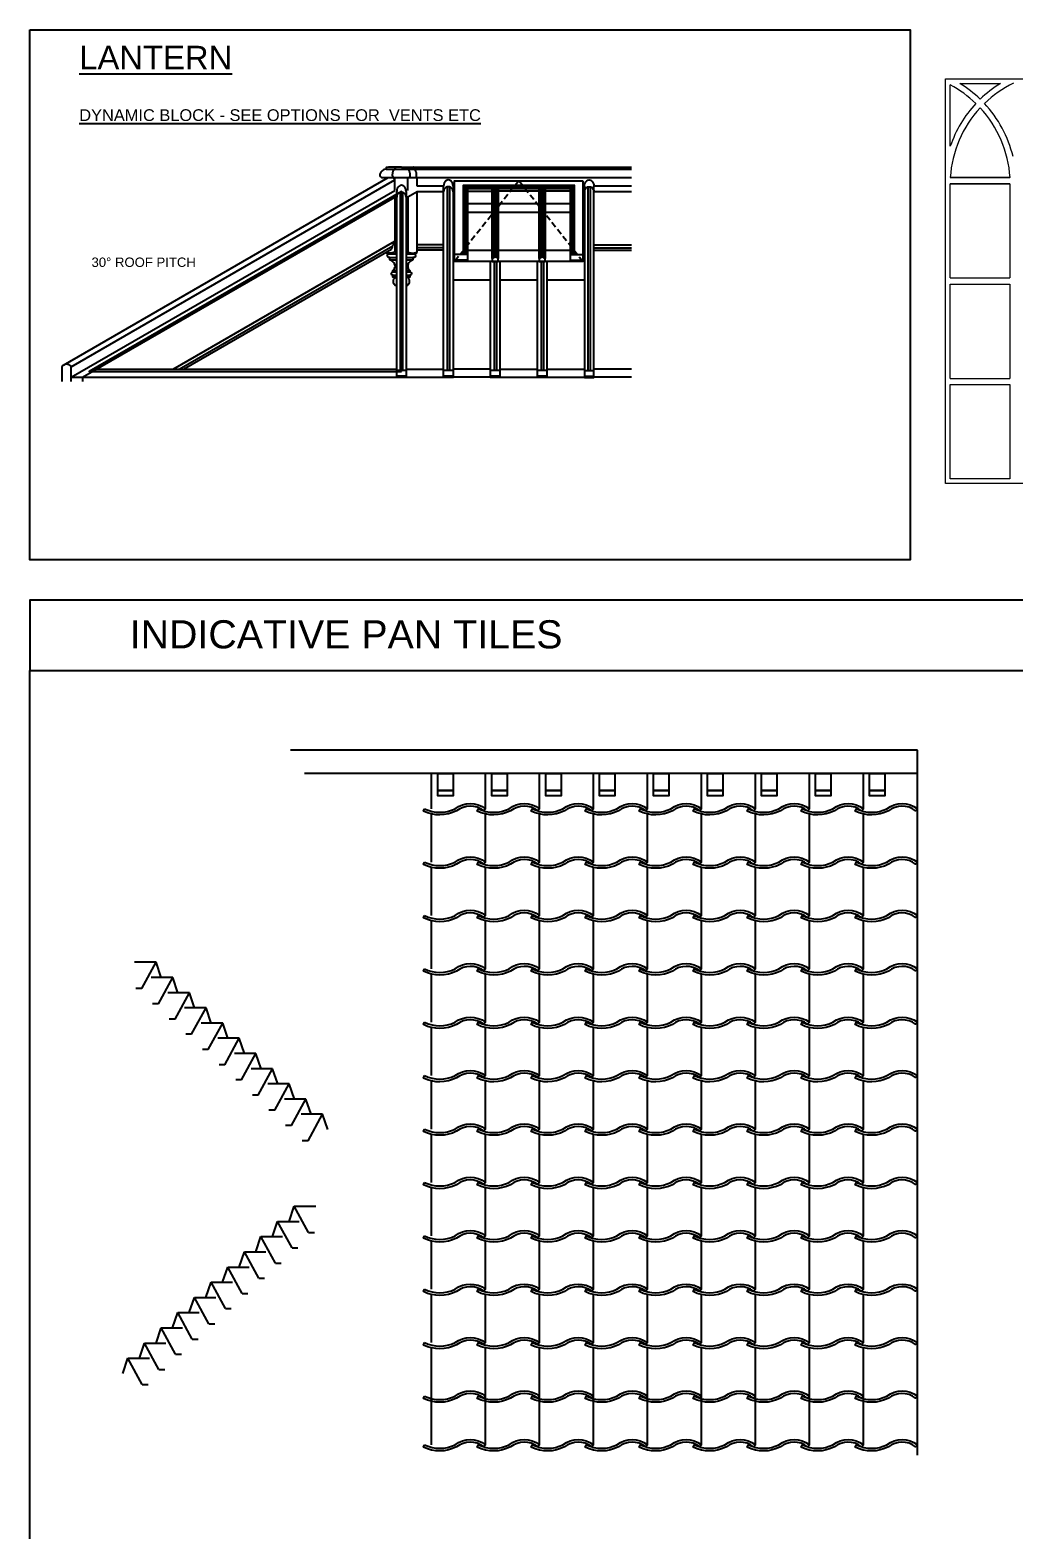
# Model space of a CAD drawing. Header units: millimetres. Extents: x -38686 to 870903, y -23218 to 232707.
# Drawn here: x 16171 to 20359, y 10875 to 17264 of the extents above; entities that cross this region are included whole.
import ezdxf

# ---------------------------------------------------------------- set-up
doc = ezdxf.new("R2010")
doc.units = ezdxf.units.MM
doc.header["$LTSCALE"] = 10
doc.linetypes.add('Inset roof in Elevation$0$HIDDEN', pattern=[0.375, 0.25, -0.125])
for name, color, linetype in [('40 - Detail Outline', 142, 'Continuous'), ('41 - Detail', 7, 'Continuous'), ('44 - Detail Text', 7, 'Continuous'), ('Orangery', 251, 'Continuous')]:
    doc.layers.add(name, color=color, linetype=linetype)
doc.layers.add('MView', color=7, linetype='Continuous', plot=False)
doc.styles.add('1-20', font='romans.shx', dxfattribs={"width": 0.8, "height": 35})
doc.styles.add('Inset roof in Elevation$0$1-20', font='romans.shx', dxfattribs={"width": 0.8, "height": 40})

# ---------------------------------------------------------------- blocks, each defined once
blk = doc.blocks.new('*U51')
at = {"ltscale": 10}
blk.add_lwpolyline([(773.5, 813.4), (773.5, 468.7), (226.5, 468.7), (226.5, 813.4)], close=True, dxfattribs=at)
for points in [[(-1447.1, 21), (-1447.1, -41.6)], [(-1407.5, -41.6), (-1407.5, 21)], [(-1407.5, -24.2), (-1358.7, -24.2), (-1358.7, -41.6)], [(-1358.7, -24.2), (-20, -24.2)], [(20, -24.2), (180, -24.2)], [(380, -24.2), (220, -24.2)], [(420, -24.2), (580, -24.2)], [(620, -24.2), (780, -24.2)], [(980, -24.2), (820, -24.2)]]:
    blk.add_lwpolyline(points, dxfattribs=at)
for centre, radius, start, end in [((-46.4, 808.9), 20.3, 117.70913, 122.29087), ((-1427.3, 7.3), 24.1, 34.62134, 145.37866)]:
    blk.add_arc(centre, radius, start, end, dxfattribs=at)
at = {"layer": '40 - Detail Outline', "color": 251}
for p, q in [((-65.5, 862.9), (0, 862.9)), ((0, 862.9), (980, 862.9))]:
    blk.add_line(p, q, dxfattribs=at)
at = {"layer": '40 - Detail Outline', "color": 7}
for p, q in [((0, 870.9), (980, 870.9)), ((0, 826.9), (980, 826.9))]:
    blk.add_line(p, q, dxfattribs=at)
at = {"layer": '40 - Detail Outline', "color": 252, "ltscale": 10}
for p, q in [((195, 787.1), (195, 4.4)), ((205, 787.1), (205, 4.4)), ((795, 787.1), (795, 4.4)), ((805, 787.1), (805, 4.4)), ((-5, 764.1), (-5, 4.4)), ((5, 764.1), (5, 4.4)), ((395, 468.7), (395, 4.4)), ((405, 468.7), (405, 4.4)), ((595, 468.7), (595, 4.4)), ((605, 468.7), (605, 4.4))]:
    blk.add_line(p, q, dxfattribs=at)
at = {"layer": '40 - Detail Outline', "color": 9, "ltscale": 10}
for p, q in [((281.5, 780.2), (281.5, 468.7)), ((281.5, 780.2), (387, 780.2)), ((413, 780.2), (587, 780.2)), ((613, 780.2), (718.5, 780.2)), ((718.5, 780.2), (718.5, 468.7)), ((281.5, 498.6), (226.5, 498.6)), ((281.5, 475.5), (226.5, 475.5)), ((718.5, 498.6), (773.5, 498.6)), ((718.5, 475.5), (773.5, 475.5)), ((20, 4.4), (-20, 4.4)), ((220, 4.4), (180, 4.4)), ((420, 4.4), (380, 4.4)), ((620, 4.4), (580, 4.4)), ((780, 4.4), (820, 4.4)), ((20, -18.7), (-20, -18.7)), ((220, -18.7), (180, -18.7)), ((420, -18.7), (380, -18.7)), ((620, -18.7), (580, -18.7)), ((780, -18.7), (820, -18.7))]:
    blk.add_line(p, q, dxfattribs=at)
at = {"layer": '40 - Detail Outline', "color": 250, "ltscale": 10}
for p, q in [((-49, 486), (-20, 486)), ((-49, 476), (-20, 476)), ((20, 486), (49, 486)), ((20, 476), (49, 476)), ((-36.2, 431.5), (-20, 431.5)), ((-36.2, 425), (-20, 425)), ((-36.2, 411), (-20, 411)), ((-26.2, 402), (-20, 402)), ((20, 431.5), (36.3, 431.5)), ((20, 425), (36.3, 425)), ((20, 411), (36.3, 411)), ((20, 402), (26.3, 402))]:
    blk.add_line(p, q, dxfattribs=at)
at = {"layer": '40 - Detail Outline', "color": 7, "linetype": 'Continuous'}
blk.add_lwpolyline([(0, 870.9), (-55, 870.9), (-63.6, 870, 0.383819), (-64.5, 869), (-64.5, 863.9, -0.402187), (-65.5, 862.9, 0.344319), (-91.3, 841, 0.475044), (-79.8, 826.9), (-78.7, 826.9), (0, 826.9)], format="xyb", dxfattribs=at)
at = {"layer": '40 - Detail Outline', "color": 7, "ltscale": 10}
blk.add_lwpolyline([(-1439.4, 28.2), (-55.8, 826.9)], dxfattribs=at)
at = {"layer": '40 - Detail Outline', "color": 251, "ltscale": 10}
for points in [[(-1407.5, 21), (-28, 817.5)], [(272, 498.6), (272, 789.3), (396.5, 789.3), (396.5, 486.8)], [(274.8, 498.6), (274.8, 787.9), (393.7, 787.9), (393.7, 486.8)], [(403.5, 486.8), (403.5, 789.3), (596.5, 789.3), (596.5, 486.8)], [(406.3, 486.8), (406.3, 787.9), (593.7, 787.9), (593.7, 486.8)], [(603.5, 486.8), (603.5, 789.3), (728, 789.3), (728, 498.6)], [(606.3, 486.8), (606.3, 787.9), (725.2, 787.9), (725.2, 498.6)]]:
    blk.add_lwpolyline(points, dxfattribs=at)
at = {"layer": '40 - Detail Outline', "color": 252, "ltscale": 10}
for points in [[(-1407.5, -24.2), (-28, 772.3)], [(180, 790.5), (67.5, 790.5)], [(226.5, 790.5), (220, 790.5)], [(264.5, 498.6), (264.5, 794.8), (735.5, 794.8), (735.5, 498.6)], [(773.5, 784.8), (780, 784.8)], [(980, 790.5), (820, 790.5)]]:
    blk.add_lwpolyline(points, dxfattribs=at)
at = {"layer": '40 - Detail Outline', "color": 7}
for points in [[(-67.5, 820.2), (-67.5, 826.9)], [(-28, 772.3), (-28, 826.9)], [(28, 772.3), (28, 826.9)], [(67.5, 790.5), (67.5, 826.9)]]:
    blk.add_lwpolyline(points, dxfattribs=at)
at = {"layer": '40 - Detail Outline', "color": 9, "ltscale": 10}
for points in [[(20, 767.5), (20, -25.7), (-20, -25.7), (-20, 767.5)], [(180, 766.8), (67.5, 766.8), (28, 743.8), (20, 743.8)], [(220, 790.5), (220, -25.7), (180, -25.7), (180, 790.5)], [(226.5, 766.8), (220, 766.8)], [(780, 790.5), (780, -25.7), (820, -25.7), (820, 790.5)], [(980, 766.8), (820, 766.8)], [(-1358.7, -24.2), (-28.5, 743.8)], [(-20, 743.8), (-28.5, 743.8)], [(773.5, 761.2), (780, 761.2)], [(420, 468.7), (420, -25.7), (380, -25.7), (380, 468.7)], [(620, 468.7), (620, -25.7), (580, -25.7), (580, 468.7)]]:
    blk.add_lwpolyline(points, dxfattribs=at)
at = {"layer": '40 - Detail Outline', "color": 250, "ltscale": 10}
for points in [[(20, 502), (54, 502, 0.074564), (59.3, 502.8, 0.085166), (63.5, 505, 0.106241), (66.5, 508.4, 0.128162), (67.5, 512), (67.5, 766.8)], [(-28, 512, -0.219299), (-29, 509.8, -0.092002), (-33.7, 507.1, -0.048706), (-39.6, 505.6, -0.036421), (-47.7, 505, -0.036421), (-55.8, 505.6, -0.048706), (-61.7, 507.1, -0.05924), (-64.9, 508.7)], [(-28, 512, 0.262578), (-26.8, 510, 0.072398), (-20, 507.1)], [(20, 507.1, 0.072418), (26.8, 510, 0.262578), (28, 512)], [(28, 512, 0.219299), (29, 509.8, 0.092002), (33.8, 507.1, 0.048706), (39.6, 505.6, 0.036421), (47.7, 505, 0.036421), (55.8, 505.6, 0.048706), (61.7, 507.1, 0.092002), (66.5, 509.8, 0.219299), (67.5, 512)], [(-66.3, 507.9, 0.093126), (-63.5, 505, 0.085166), (-59.3, 502.8, 0.074564), (-54, 502), (-20, 502)], [(-20, 363.8, -0.312878), (-33.7, 385.5, -0.262993), (-26.2, 402), (-36.2, 402), (-36.2, 411, -0.964286), (-36.2, 425), (-36.2, 431.5, 0.520392), (-36.2, 467.5, 0.108617), (-49, 476), (-49, 486), (-54, 486, -0.75), (-54, 502)], [(20, 502), (54, 502, -0.75), (54, 486), (49, 486), (49, 476, 0.108617), (36.3, 467.5, 0.520392), (36.3, 431.5), (36.3, 425, -0.964286), (36.3, 411), (36.3, 402), (26.3, 402, -0.262993), (33.8, 385.5, -0.312904), (20, 363.8, -0.312904)]]:
    blk.add_lwpolyline(points, format="xyb", dxfattribs=at)
at = {"layer": '40 - Detail Outline', "color": 251, "linetype": 'Inset roof in Elevation$0$HIDDEN', "ltscale": 10}
blk.add_lwpolyline([(773.5, 468.7), (500, 813.4), (226.5, 468.7)], dxfattribs=at)
at = {"layer": '40 - Detail Outline', "color": 252, "ltscale": 10}
for points in [[(264.5, 794.8, -0.311354), (272, 789.3), (274.8, 787.9, 0.2351), (281.5, 780.2)], [(735.5, 794.8, 0.311354), (728, 789.3), (725.2, 787.9, -0.2351), (718.5, 780.2)]]:
    blk.add_lwpolyline(points, format="xyb", dxfattribs=at)
at = {"layer": '40 - Detail Outline', "color": 9}
for points in [[(281.5, 768.8), (387, 768.8)], [(587, 768.8), (413, 768.8)], [(718.5, 768.8), (613, 768.8)]]:
    blk.add_lwpolyline(points, dxfattribs=at)
at = {"layer": '40 - Detail Outline', "color": 9, "ltscale": 10}
for points in [[(387, 481.8), (387, 780.2, 0.272878), (393.7, 787.9), (396.5, 789.3, -0.935066), (403.5, 789.3), (406.3, 787.9, 0.272878), (413, 780.2), (413, 481.8)], [(587, 481.8), (587, 780.2, 0.272878), (593.7, 787.9), (596.5, 789.3, -0.935066), (603.5, 789.3), (606.3, 787.9, 0.272878), (613, 780.2), (613, 481.8)]]:
    blk.add_lwpolyline(points, format="xyb", dxfattribs=at)
at = {"layer": '40 - Detail Outline', "color": 250, "ltscale": 10}
for points in [[(-28, 743.8), (-28, 512)], [(28, 743.8), (28, 512)], [(281.5, 716.2), (387, 716.2)], [(413, 716.2), (587, 716.2)], [(613, 716.2), (718.5, 716.2)], [(281.5, 679.5), (387, 679.5)], [(413, 679.5), (587, 679.5)], [(613, 679.5), (718.5, 679.5)], [(-972.8, 10.4), (-28, 555.9)], [(-946.7, 10.4), (-36.1, 536.1)], [(-927.9, 10.4), (-41.9, 521.9)], [(180, 541), (67.5, 541)], [(180, 527), (67.5, 527)], [(180, 517), (67.5, 517)], [(281.5, 518), (387, 518)], [(413, 518), (587, 518)], [(613, 518), (718.5, 518)], [(820, 541), (980, 541)], [(820, 527), (980, 527)], [(820, 517), (980, 517)], [(-54, 502), (-20, 502)], [(220, 390.5), (380, 390.5)], [(420, 390.5), (580, 390.5)], [(620, 390.5), (780, 390.5)], [(-1298.8, 10.4), (-20, 10.4)], [(20, 10.4), (180, 10.4)], [(380, 10.4), (220, 10.4)], [(420, 10.4), (580, 10.4)], [(620, 10.4), (780, 10.4)], [(980, 10.4), (820, 10.4)]]:
    blk.add_lwpolyline(points, dxfattribs=at)
at = {"layer": '40 - Detail Outline', "color": 252, "ltscale": 10}
for points in [[(393.7, 486.8, -0.332641), (387, 481.8), (387, 468.7), (413, 468.7), (413, 481.8, -0.332641), (406.3, 486.8), (403.5, 486.8, 0.57735), (396.5, 486.8)], [(593.7, 486.8, -0.332641), (587, 481.8), (587, 468.7), (613, 468.7), (613, 481.8, -0.332641), (606.3, 486.8), (603.5, 486.8, 0.57735), (596.5, 486.8)]]:
    blk.add_lwpolyline(points, format="xyb", close=True, dxfattribs=at)
blk.add_arc((-46.4, 808.9), 20.3, 24.8462, 62.29087, dxfattribs=at)
at = {"layer": '40 - Detail Outline', "color": 250, "ltscale": 10}
for centre, radius, start, end in [((-57.8, 533.6), 19.7, 323.65527, 3.75996), ((-11.3, 537.6), 24.8, 132.14968, 183.33409)]:
    blk.add_arc(centre, radius, start, end, dxfattribs=at)
at = {"layer": '40 - Detail Outline', "color": 9, "ltscale": 10}
for centre, major_axis, ratio in [((0, 767.5), (0, 26.7), 0.74847), ((200, 790.5), (0, 26.7), 0.74847), ((200, 766.8), (0, 21), 0.951992), ((0, 743.8), (0, 21), 0.951992)]:
    blk.add_ellipse(centre, major_axis=major_axis, ratio=ratio, start_param=4.712389, end_param=7.853982, dxfattribs=at)
at = {"layer": '40 - Detail Outline', "color": 9, "ltscale": 10, "extrusion": (0, 0, -1)}
for centre, major_axis, ratio in [((800, 790.5), (0, 26.7), 0.74847), ((800, 766.8), (0, 21), 0.951992)]:
    blk.add_ellipse(centre, major_axis=major_axis, ratio=ratio, start_param=4.712389, end_param=7.853982, dxfattribs=at)
at = {"layer": '40 - Detail Outline', "color": 252, "linetype": 'Continuous'}
for points in [[(-32.8, 826.9), (-35.1, 826.9), (-36.5, 831.2), (-37.9, 835.5), (-37.4, 841), (-35.7, 862), (-27.1, 862.9), (-26.7, 862.9), (-26.7, 863.9), (-26.7, 866.5), (-26.7, 869), (-26.7, 869.9), (-26.4, 870), (-24.6, 870.5), (-22.9, 870.9)], [(32.8, 826.9), (35.1, 826.9), (36.5, 831.2), (37.9, 835.5), (37.4, 841), (35.7, 862), (27.1, 862.9), (26.7, 862.9), (26.7, 863.9), (26.7, 866.5), (26.7, 869), (26.7, 869.9), (26.4, 870), (24.6, 870.5), (22.9, 870.9)], [(60.3, 826.9), (62.6, 826.9), (64, 831.2), (65.4, 835.5), (64.9, 841), (63.2, 862), (54.6, 862.9), (54.2, 862.9), (54.2, 863.9), (54.2, 866.5), (54.2, 869), (54.2, 869.9), (53.9, 870), (52.1, 870.5), (50.4, 870.9)]]:
    blk.add_rational_spline(points, [1, 0.903262169747, 1, 0.903262169747, 1, 0.788020204157, 1, 0.721534869369, 1, 1, 1, 0.743197411372, 1, 1, 1], degree=2, knots=[0, 0, 0, 0.886968, 0.886968, 1.773936, 1.773936, 3.100356, 3.100356, 4.629915, 4.629915, 5.629915, 5.629915, 7.095835, 7.095835, 8.095835, 8.095835, 8.095835], dxfattribs=at)
at = {"layer": 'MView', "color": 6, "ltscale": 10}
blk.add_lwpolyline([(0, 0), (0, 768.2), (-1330.6, 0)], close=True, dxfattribs=at)
at = {"layer": '44 - Detail Text', "color": 3, "insert": (-1098.1, 465.9), "char_height": 40, "width": 510.713, "attachment_point": 5, "style": 'Inset roof in Elevation$0$1-20'}
blk.add_mtext('\\A1;{\\fArial|b0|i0|c0|p34;\\W1;30° ROOF PITCH}', dxfattribs=at)

msp = doc.modelspace()

# ---------------------------------------------------------------- linework, layer by layer
at = {"layer": '40 - Detail Outline', "color": 9, "ltscale": 10}
for p, q in [((19951.734, 14194.581), (17281.197, 14194.581)), ((19951.734, 11234.381), (19951.734, 14194.581)), ((19951.734, 14094.581), (17340.848, 14094.581))]:
    msp.add_line(p, q, dxfattribs=at)
at = {"layer": '40 - Detail Outline', "color": 251, "ltscale": 10}
for p, q in [((17881.734, 13945.061), (17881.734, 14094.581)), ((18111.734, 13945.061), (18111.734, 14094.581)), ((18341.734, 13945.061), (18341.734, 14094.581)), ((18571.734, 13945.061), (18571.734, 14094.581)), ((18801.734, 13945.061), (18801.734, 14094.581)), ((19031.734, 13945.061), (19031.734, 14094.581)), ((19261.734, 13945.061), (19261.734, 14094.581)), ((19491.734, 13945.061), (19491.734, 14094.581)), ((19721.734, 13945.061), (19721.734, 14094.581)), ((17881.734, 13717.494), (17881.734, 13922.278)), ((18111.734, 13717.494), (18111.734, 13922.278)), ((18341.734, 13717.494), (18341.734, 13922.278)), ((18571.734, 13717.494), (18571.734, 13922.278)), ((18801.734, 13717.494), (18801.734, 13922.278)), ((19031.734, 13717.494), (19031.734, 13922.278)), ((19261.734, 13717.494), (19261.734, 13922.278)), ((19491.734, 13717.494), (19491.734, 13922.278)), ((19721.734, 13717.494), (19721.734, 13922.278)), ((17881.734, 13489.926), (17881.734, 13694.71)), ((18111.734, 13489.926), (18111.734, 13694.71)), ((18341.734, 13489.926), (18341.734, 13694.71)), ((18571.734, 13489.926), (18571.734, 13694.71)), ((18801.734, 13489.926), (18801.734, 13694.71)), ((19031.734, 13489.926), (19031.734, 13694.71)), ((19261.734, 13489.926), (19261.734, 13694.71)), ((19491.734, 13489.926), (19491.734, 13694.71)), ((19721.734, 13489.926), (19721.734, 13694.71)), ((17881.734, 13262.359), (17881.734, 13467.143)), ((17881.734, 13262.359), (17881.734, 13467.143)), ((18111.734, 13262.359), (18111.734, 13467.143)), ((18111.734, 13262.359), (18111.734, 13467.143)), ((18341.734, 13262.359), (18341.734, 13467.143)), ((18341.734, 13262.359), (18341.734, 13467.143)), ((18571.734, 13262.359), (18571.734, 13467.143)), ((18571.734, 13262.359), (18571.734, 13467.143)), ((18801.734, 13262.359), (18801.734, 13467.143)), ((18801.734, 13262.359), (18801.734, 13467.143)), ((19031.734, 13262.359), (19031.734, 13467.143)), ((19031.734, 13262.359), (19031.734, 13467.143)), ((19261.734, 13262.359), (19261.734, 13467.143)), ((19261.734, 13262.359), (19261.734, 13467.143)), ((19491.734, 13262.359), (19491.734, 13467.143)), ((19491.734, 13262.359), (19491.734, 13467.143)), ((19721.734, 13262.359), (19721.734, 13467.143)), ((19721.734, 13262.359), (19721.734, 13467.143)), ((17881.734, 13034.791), (17881.734, 13239.575)), ((18111.734, 13034.791), (18111.734, 13239.575)), ((18341.734, 13034.791), (18341.734, 13239.575)), ((18571.734, 13034.791), (18571.734, 13239.575)), ((18801.734, 13034.791), (18801.734, 13239.575)), ((19031.734, 13034.791), (19031.734, 13239.575)), ((19261.734, 13034.791), (19261.734, 13239.575)), ((19491.734, 13034.791), (19491.734, 13239.575)), ((19721.734, 13034.791), (19721.734, 13239.575)), ((17881.734, 12807.224), (17881.734, 13012.008)), ((18111.734, 12807.224), (18111.734, 13012.008)), ((18341.734, 12807.224), (18341.734, 13012.008)), ((18571.734, 12807.224), (18571.734, 13012.008)), ((18801.734, 12807.224), (18801.734, 13012.008)), ((19031.734, 12807.224), (19031.734, 13012.008)), ((19261.734, 12807.224), (19261.734, 13012.008)), ((19491.734, 12807.224), (19491.734, 13012.008)), ((19721.734, 12807.224), (19721.734, 13012.008)), ((17881.734, 12579.656), (17881.734, 12784.44)), ((18111.734, 12579.656), (18111.734, 12784.44)), ((18341.734, 12579.656), (18341.734, 12784.44)), ((18571.734, 12579.656), (18571.734, 12784.44)), ((18801.734, 12579.656), (18801.734, 12784.44)), ((19031.734, 12579.656), (19031.734, 12784.44)), ((19261.734, 12579.656), (19261.734, 12784.44)), ((19491.734, 12579.656), (19491.734, 12784.44)), ((19721.734, 12579.656), (19721.734, 12784.44)), ((17881.734, 12352.089), (17881.734, 12556.873)), ((18111.734, 12352.089), (18111.734, 12556.873)), ((18341.734, 12352.089), (18341.734, 12556.873)), ((18571.734, 12352.089), (18571.734, 12556.873)), ((18801.734, 12352.089), (18801.734, 12556.873)), ((19031.734, 12352.089), (19031.734, 12556.873)), ((19261.734, 12352.089), (19261.734, 12556.873)), ((19491.734, 12352.089), (19491.734, 12556.873)), ((19721.734, 12352.089), (19721.734, 12556.873)), ((17881.734, 12124.522), (17881.734, 12329.305)), ((18111.734, 12124.522), (18111.734, 12329.305)), ((18341.734, 12124.522), (18341.734, 12329.305)), ((18571.734, 12124.522), (18571.734, 12329.305)), ((18801.734, 12124.522), (18801.734, 12329.305)), ((19031.734, 12124.522), (19031.734, 12329.305)), ((19261.734, 12124.522), (19261.734, 12329.305)), ((19491.734, 12124.522), (19491.734, 12329.305)), ((19721.734, 12124.522), (19721.734, 12329.305)), ((17881.734, 11896.954), (17881.734, 12101.738)), ((18111.734, 11896.954), (18111.734, 12101.738)), ((18341.734, 11896.954), (18341.734, 12101.738)), ((18571.734, 11896.954), (18571.734, 12101.738)), ((18801.734, 11896.954), (18801.734, 12101.738)), ((19031.734, 11896.954), (19031.734, 12101.738)), ((19261.734, 11896.954), (19261.734, 12101.738)), ((19491.734, 11896.954), (19491.734, 12101.738)), ((19721.734, 11896.954), (19721.734, 12101.738)), ((17881.734, 11669.387), (17881.734, 11874.17)), ((18111.734, 11669.387), (18111.734, 11874.17)), ((18341.734, 11669.387), (18341.734, 11874.17)), ((18571.734, 11669.387), (18571.734, 11874.17)), ((18801.734, 11669.387), (18801.734, 11874.17)), ((19031.734, 11669.387), (19031.734, 11874.17)), ((19261.734, 11669.387), (19261.734, 11874.17)), ((19491.734, 11669.387), (19491.734, 11874.17)), ((19721.734, 11669.387), (19721.734, 11874.17)), ((17881.734, 11441.819), (17881.734, 11646.603)), ((18111.734, 11441.819), (18111.734, 11646.603)), ((18341.734, 11441.819), (18341.734, 11646.603)), ((18571.734, 11441.819), (18571.734, 11646.603)), ((18801.734, 11441.819), (18801.734, 11646.603)), ((19031.734, 11441.819), (19031.734, 11646.603)), ((19261.734, 11441.819), (19261.734, 11646.603)), ((19491.734, 11441.819), (19491.734, 11646.603)), ((19721.734, 11441.819), (19721.734, 11646.603)), ((17881.734, 11234.381), (17881.734, 11439.165)), ((18111.734, 11234.381), (18111.734, 11439.165)), ((18341.734, 11234.381), (18341.734, 11439.165)), ((18571.734, 11234.381), (18571.734, 11439.165)), ((18801.734, 11234.381), (18801.734, 11439.165)), ((19031.734, 11234.381), (19031.734, 11439.165)), ((19261.734, 11234.381), (19261.734, 11439.165)), ((19491.734, 11234.381), (19491.734, 11439.165)), ((19721.734, 11234.381), (19721.734, 11439.165))]:
    msp.add_line(p, q, dxfattribs=at)
at = {"layer": '40 - Detail Outline', "color": 7, "ltscale": 10}
msp.add_line((19951.734, 11189.086), (19951.734, 11234.381), dxfattribs=at)
at = {"layer": '40 - Detail Outline', "ltscale": 10}
msp.add_lwpolyline([(16170.55, 17263.828), (19920.997, 17263.828), (19920.997, 15005.152), (16170.55, 15005.152)], close=True, dxfattribs=at)
at = {"layer": '40 - Detail Outline', "color": 251, "ltscale": 10}
for points in [[(17907.911, 14094.581), (17973.199, 14094.581), (17973.199, 14022.076), (17907.911, 14022.076)], [(18137.911, 14094.581), (18203.199, 14094.581), (18203.199, 14022.076), (18137.911, 14022.076)], [(18367.911, 14094.581), (18433.199, 14094.581), (18433.199, 14022.076), (18367.911, 14022.076)], [(18597.911, 14094.581), (18663.199, 14094.581), (18663.199, 14022.076), (18597.911, 14022.076)], [(18827.911, 14094.581), (18893.199, 14094.581), (18893.199, 14022.076), (18827.911, 14022.076)], [(19057.911, 14094.581), (19123.199, 14094.581), (19123.199, 14022.076), (19057.911, 14022.076)], [(19287.911, 14094.581), (19353.199, 14094.581), (19353.199, 14022.076), (19287.911, 14022.076)], [(19517.911, 14094.581), (19583.199, 14094.581), (19583.199, 14022.076), (19517.911, 14022.076)], [(19747.911, 14094.581), (19813.199, 14094.581), (19813.199, 14022.076), (19747.911, 14022.076)], [(17907.911, 14022.076), (17973.199, 14022.076), (17973.199, 13999.905), (17907.911, 13999.905)], [(18137.911, 14022.076), (18203.199, 14022.076), (18203.199, 13999.905), (18137.911, 13999.905)], [(18367.911, 14022.076), (18433.199, 14022.076), (18433.199, 13999.905), (18367.911, 13999.905)], [(18597.911, 14022.076), (18663.199, 14022.076), (18663.199, 13999.905), (18597.911, 13999.905)], [(18827.911, 14022.076), (18893.199, 14022.076), (18893.199, 13999.905), (18827.911, 13999.905)], [(19057.911, 14022.076), (19123.199, 14022.076), (19123.199, 13999.905), (19057.911, 13999.905)], [(19287.911, 14022.076), (19353.199, 14022.076), (19353.199, 13999.905), (19287.911, 13999.905)], [(19517.911, 14022.076), (19583.199, 14022.076), (19583.199, 13999.905), (19517.911, 13999.905)], [(19747.911, 14022.076), (19813.199, 14022.076), (19813.199, 13999.905), (19747.911, 13999.905)]]:
    msp.add_lwpolyline(points, close=True, dxfattribs=at)
at = {"layer": '40 - Detail Outline', "color": 252, "ltscale": 10}
for points in [[(17851.699, 13945.061, 0.23380075), (17981.676, 13945.061, -0.34034722), (18111.734, 13945.061), (18104.096, 13936.461, 0.34035415), (17988.23, 13935.48, -0.23651638), (17846.599, 13934.751)], [(18081.699, 13945.061, 0.23380075), (18211.676, 13945.061, -0.34034722), (18341.734, 13945.061), (18334.096, 13936.461, 0.34035415), (18218.23, 13935.48, -0.23651638), (18076.599, 13934.751)], [(18311.699, 13945.061, 0.23380075), (18441.676, 13945.061, -0.34034722), (18571.734, 13945.061), (18564.096, 13936.461, 0.34035415), (18448.23, 13935.48, -0.23651638), (18306.599, 13934.751)], [(18541.699, 13945.061, 0.23380075), (18671.676, 13945.061, -0.34034722), (18801.734, 13945.061), (18794.096, 13936.461, 0.34035415), (18678.23, 13935.48, -0.23651638), (18536.599, 13934.751)], [(18771.699, 13945.061, 0.23380075), (18901.676, 13945.061, -0.34034722), (19031.734, 13945.061), (19024.096, 13936.461, 0.34035415), (18908.23, 13935.48, -0.23651638), (18766.599, 13934.751)], [(19001.699, 13945.061, 0.23380075), (19131.676, 13945.061, -0.34034722), (19261.734, 13945.061), (19254.096, 13936.461, 0.34035415), (19138.23, 13935.48, -0.23651638), (18996.599, 13934.751)], [(19231.699, 13945.061, 0.23380075), (19361.676, 13945.061, -0.34034722), (19491.734, 13945.061), (19484.096, 13936.461, 0.34035415), (19368.23, 13935.48, -0.23651638), (19226.599, 13934.751)], [(19461.699, 13945.061, 0.23380075), (19591.676, 13945.061, -0.34034722), (19721.734, 13945.061), (19714.096, 13936.461, 0.34035415), (19598.23, 13935.48, -0.23651638), (19456.599, 13934.751)], [(19691.699, 13945.061, 0.23380075), (19821.676, 13945.061, -0.34034722), (19951.734, 13945.061), (19944.096, 13936.461, 0.34035415), (19828.23, 13935.48, -0.23651638), (19686.599, 13934.751)], [(17851.699, 13717.494, 0.23380075), (17981.676, 13717.494, -0.34034722), (18111.734, 13717.494), (18104.096, 13708.893, 0.34035415), (17988.23, 13707.913, -0.23651638), (17846.599, 13707.184)], [(18081.699, 13717.494, 0.23380075), (18211.676, 13717.494, -0.34034722), (18341.734, 13717.494), (18334.096, 13708.893, 0.34035415), (18218.23, 13707.913, -0.23651638), (18076.599, 13707.184)], [(18311.699, 13717.494, 0.23380075), (18441.676, 13717.494, -0.34034722), (18571.734, 13717.494), (18564.096, 13708.893, 0.34035415), (18448.23, 13707.913, -0.23651638), (18306.599, 13707.184)], [(18541.699, 13717.494, 0.23380075), (18671.676, 13717.494, -0.34034722), (18801.734, 13717.494), (18794.096, 13708.893, 0.34035415), (18678.23, 13707.913, -0.23651638), (18536.599, 13707.184)], [(18771.699, 13717.494, 0.23380075), (18901.676, 13717.494, -0.34034722), (19031.734, 13717.494), (19024.096, 13708.893, 0.34035415), (18908.23, 13707.913, -0.23651638), (18766.599, 13707.184)], [(19001.699, 13717.494, 0.23380075), (19131.676, 13717.494, -0.34034722), (19261.734, 13717.494), (19254.096, 13708.893, 0.34035415), (19138.23, 13707.913, -0.23651638), (18996.599, 13707.184)], [(19231.699, 13717.494, 0.23380075), (19361.676, 13717.494, -0.34034722), (19491.734, 13717.494), (19484.096, 13708.893, 0.34035415), (19368.23, 13707.913, -0.23651638), (19226.599, 13707.184)], [(19461.699, 13717.494, 0.23380075), (19591.676, 13717.494, -0.34034722), (19721.734, 13717.494), (19714.096, 13708.893, 0.34035415), (19598.23, 13707.913, -0.23651638), (19456.599, 13707.184)], [(19691.699, 13717.494, 0.23380075), (19821.676, 13717.494, -0.34034722), (19951.734, 13717.494), (19944.096, 13708.893, 0.34035415), (19828.23, 13707.913, -0.23651638), (19686.599, 13707.184)], [(17851.699, 13489.926, 0.23380075), (17981.676, 13489.926, -0.34034722), (18111.734, 13489.926), (18104.096, 13481.326, 0.34035415), (17988.23, 13480.345, -0.23651638), (17846.599, 13479.617)], [(18081.699, 13489.926, 0.23380075), (18211.676, 13489.926, -0.34034722), (18341.734, 13489.926), (18334.096, 13481.326, 0.34035415), (18218.23, 13480.345, -0.23651638), (18076.599, 13479.617)], [(18311.699, 13489.926, 0.23380075), (18441.676, 13489.926, -0.34034722), (18571.734, 13489.926), (18564.096, 13481.326, 0.34035415), (18448.23, 13480.345, -0.23651638), (18306.599, 13479.617)], [(18541.699, 13489.926, 0.23380075), (18671.676, 13489.926, -0.34034722), (18801.734, 13489.926), (18794.096, 13481.326, 0.34035415), (18678.23, 13480.345, -0.23651638), (18536.599, 13479.617)], [(18771.699, 13489.926, 0.23380075), (18901.676, 13489.926, -0.34034722), (19031.734, 13489.926), (19024.096, 13481.326, 0.34035415), (18908.23, 13480.345, -0.23651638), (18766.599, 13479.617)], [(19001.699, 13489.926, 0.23380075), (19131.676, 13489.926, -0.34034722), (19261.734, 13489.926), (19254.096, 13481.326, 0.34035415), (19138.23, 13480.345, -0.23651638), (18996.599, 13479.617)], [(19231.699, 13489.926, 0.23380075), (19361.676, 13489.926, -0.34034722), (19491.734, 13489.926), (19484.096, 13481.326, 0.34035415), (19368.23, 13480.345, -0.23651638), (19226.599, 13479.617)], [(19461.699, 13489.926, 0.23380075), (19591.676, 13489.926, -0.34034722), (19721.734, 13489.926), (19714.096, 13481.326, 0.34035415), (19598.23, 13480.345, -0.23651638), (19456.599, 13479.617)], [(19691.699, 13489.926, 0.23380075), (19821.676, 13489.926, -0.34034722), (19951.734, 13489.926), (19944.096, 13481.326, 0.34035415), (19828.23, 13480.345, -0.23651638), (19686.599, 13479.617)], [(17851.699, 13262.359, 0.23380075), (17981.676, 13262.359, -0.34034722), (18111.734, 13262.359), (18104.096, 13253.758, 0.34035415), (17988.23, 13252.778, -0.23651638), (17846.599, 13252.049)], [(18081.699, 13262.359, 0.23380075), (18211.676, 13262.359, -0.34034722), (18341.734, 13262.359), (18334.096, 13253.758, 0.34035415), (18218.23, 13252.778, -0.23651638), (18076.599, 13252.049)], [(18311.699, 13262.359, 0.23380075), (18441.676, 13262.359, -0.34034722), (18571.734, 13262.359), (18564.096, 13253.758, 0.34035415), (18448.23, 13252.778, -0.23651638), (18306.599, 13252.049)], [(18541.699, 13262.359, 0.23380075), (18671.676, 13262.359, -0.34034722), (18801.734, 13262.359), (18794.096, 13253.758, 0.34035415), (18678.23, 13252.778, -0.23651638), (18536.599, 13252.049)], [(18771.699, 13262.359, 0.23380075), (18901.676, 13262.359, -0.34034722), (19031.734, 13262.359), (19024.096, 13253.758, 0.34035415), (18908.23, 13252.778, -0.23651638), (18766.599, 13252.049)], [(19001.699, 13262.359, 0.23380075), (19131.676, 13262.359, -0.34034722), (19261.734, 13262.359), (19254.096, 13253.758, 0.34035415), (19138.23, 13252.778, -0.23651638), (18996.599, 13252.049)], [(19231.699, 13262.359, 0.23380075), (19361.676, 13262.359, -0.34034722), (19491.734, 13262.359), (19484.096, 13253.758, 0.34035415), (19368.23, 13252.778, -0.23651638), (19226.599, 13252.049)], [(19461.699, 13262.359, 0.23380075), (19591.676, 13262.359, -0.34034722), (19721.734, 13262.359), (19714.096, 13253.758, 0.34035415), (19598.23, 13252.778, -0.23651638), (19456.599, 13252.049)], [(19691.699, 13262.359, 0.23380075), (19821.676, 13262.359, -0.34034722), (19951.734, 13262.359), (19944.096, 13253.758, 0.34035415), (19828.23, 13252.778, -0.23651638), (19686.599, 13252.049)], [(17851.699, 13034.791, 0.23380075), (17981.676, 13034.791, -0.34034722), (18111.734, 13034.791), (18104.096, 13026.191, 0.34035415), (17988.23, 13025.211, -0.23651638), (17846.599, 13024.482)], [(18081.699, 13034.791, 0.23380075), (18211.676, 13034.791, -0.34034722), (18341.734, 13034.791), (18334.096, 13026.191, 0.34035415), (18218.23, 13025.211, -0.23651638), (18076.599, 13024.482)], [(18311.699, 13034.791, 0.23380075), (18441.676, 13034.791, -0.34034722), (18571.734, 13034.791), (18564.096, 13026.191, 0.34035415), (18448.23, 13025.211, -0.23651638), (18306.599, 13024.482)], [(18541.699, 13034.791, 0.23380075), (18671.676, 13034.791, -0.34034722), (18801.734, 13034.791), (18794.096, 13026.191, 0.34035415), (18678.23, 13025.211, -0.23651638), (18536.599, 13024.482)], [(18771.699, 13034.791, 0.23380075), (18901.676, 13034.791, -0.34034722), (19031.734, 13034.791), (19024.096, 13026.191, 0.34035415), (18908.23, 13025.211, -0.23651638), (18766.599, 13024.482)], [(19001.699, 13034.791, 0.23380075), (19131.676, 13034.791, -0.34034722), (19261.734, 13034.791), (19254.096, 13026.191, 0.34035415), (19138.23, 13025.211, -0.23651638), (18996.599, 13024.482)], [(19231.699, 13034.791, 0.23380075), (19361.676, 13034.791, -0.34034722), (19491.734, 13034.791), (19484.096, 13026.191, 0.34035415), (19368.23, 13025.211, -0.23651638), (19226.599, 13024.482)], [(19461.699, 13034.791, 0.23380075), (19591.676, 13034.791, -0.34034722), (19721.734, 13034.791), (19714.096, 13026.191, 0.34035415), (19598.23, 13025.211, -0.23651638), (19456.599, 13024.482)], [(19691.699, 13034.791, 0.23380075), (19821.676, 13034.791, -0.34034722), (19951.734, 13034.791), (19944.096, 13026.191, 0.34035415), (19828.23, 13025.211, -0.23651638), (19686.599, 13024.482)], [(17851.699, 12807.224, 0.23380075), (17981.676, 12807.224, -0.34034722), (18111.734, 12807.224), (18104.096, 12798.623, 0.34035415), (17988.23, 12797.643, -0.23651638), (17846.599, 12796.914)], [(18081.699, 12807.224, 0.23380075), (18211.676, 12807.224, -0.34034722), (18341.734, 12807.224), (18334.096, 12798.623, 0.34035415), (18218.23, 12797.643, -0.23651638), (18076.599, 12796.914)], [(18311.699, 12807.224, 0.23380075), (18441.676, 12807.224, -0.34034722), (18571.734, 12807.224), (18564.096, 12798.623, 0.34035415), (18448.23, 12797.643, -0.23651638), (18306.599, 12796.914)], [(18541.699, 12807.224, 0.23380075), (18671.676, 12807.224, -0.34034722), (18801.734, 12807.224), (18794.096, 12798.623, 0.34035415), (18678.23, 12797.643, -0.23651638), (18536.599, 12796.914)], [(18771.699, 12807.224, 0.23380075), (18901.676, 12807.224, -0.34034722), (19031.734, 12807.224), (19024.096, 12798.623, 0.34035415), (18908.23, 12797.643, -0.23651638), (18766.599, 12796.914)], [(19001.699, 12807.224, 0.23380075), (19131.676, 12807.224, -0.34034722), (19261.734, 12807.224), (19254.096, 12798.623, 0.34035415), (19138.23, 12797.643, -0.23651638), (18996.599, 12796.914)], [(19231.699, 12807.224, 0.23380075), (19361.676, 12807.224, -0.34034722), (19491.734, 12807.224), (19484.096, 12798.623, 0.34035415), (19368.23, 12797.643, -0.23651638), (19226.599, 12796.914)], [(19461.699, 12807.224, 0.23380075), (19591.676, 12807.224, -0.34034722), (19721.734, 12807.224), (19714.096, 12798.623, 0.34035415), (19598.23, 12797.643, -0.23651638), (19456.599, 12796.914)], [(19691.699, 12807.224, 0.23380075), (19821.676, 12807.224, -0.34034722), (19951.734, 12807.224), (19944.096, 12798.623, 0.34035415), (19828.23, 12797.643, -0.23651638), (19686.599, 12796.914)], [(17851.699, 12579.656, 0.23380075), (17981.676, 12579.656, -0.34034722), (18111.734, 12579.656), (18104.096, 12571.056, 0.34035415), (17988.23, 12570.076, -0.23651638), (17846.599, 12569.347)], [(18081.699, 12579.656, 0.23380075), (18211.676, 12579.656, -0.34034722), (18341.734, 12579.656), (18334.096, 12571.056, 0.34035415), (18218.23, 12570.076, -0.23651638), (18076.599, 12569.347)], [(18311.699, 12579.656, 0.23380075), (18441.676, 12579.656, -0.34034722), (18571.734, 12579.656), (18564.096, 12571.056, 0.34035415), (18448.23, 12570.076, -0.23651638), (18306.599, 12569.347)], [(18541.699, 12579.656, 0.23380075), (18671.676, 12579.656, -0.34034722), (18801.734, 12579.656), (18794.096, 12571.056, 0.34035415), (18678.23, 12570.076, -0.23651638), (18536.599, 12569.347)], [(18771.699, 12579.656, 0.23380075), (18901.676, 12579.656, -0.34034722), (19031.734, 12579.656), (19024.096, 12571.056, 0.34035415), (18908.23, 12570.076, -0.23651638), (18766.599, 12569.347)], [(19001.699, 12579.656, 0.23380075), (19131.676, 12579.656, -0.34034722), (19261.734, 12579.656), (19254.096, 12571.056, 0.34035415), (19138.23, 12570.076, -0.23651638), (18996.599, 12569.347)], [(19231.699, 12579.656, 0.23380075), (19361.676, 12579.656, -0.34034722), (19491.734, 12579.656), (19484.096, 12571.056, 0.34035415), (19368.23, 12570.076, -0.23651638), (19226.599, 12569.347)], [(19461.699, 12579.656, 0.23380075), (19591.676, 12579.656, -0.34034722), (19721.734, 12579.656), (19714.096, 12571.056, 0.34035415), (19598.23, 12570.076, -0.23651638), (19456.599, 12569.347)], [(19691.699, 12579.656, 0.23380075), (19821.676, 12579.656, -0.34034722), (19951.734, 12579.656), (19944.096, 12571.056, 0.34035415), (19828.23, 12570.076, -0.23651638), (19686.599, 12569.347)], [(17851.699, 12352.089, 0.23380075), (17981.676, 12352.089, -0.34034722), (18111.734, 12352.089), (18104.096, 12343.488, 0.34035415), (17988.23, 12342.508, -0.23651638), (17846.599, 12341.779)], [(18081.699, 12352.089, 0.23380075), (18211.676, 12352.089, -0.34034722), (18341.734, 12352.089), (18334.096, 12343.488, 0.34035415), (18218.23, 12342.508, -0.23651638), (18076.599, 12341.779)], [(18311.699, 12352.089, 0.23380075), (18441.676, 12352.089, -0.34034722), (18571.734, 12352.089), (18564.096, 12343.488, 0.34035415), (18448.23, 12342.508, -0.23651638), (18306.599, 12341.779)], [(18541.699, 12352.089, 0.23380075), (18671.676, 12352.089, -0.34034722), (18801.734, 12352.089), (18794.096, 12343.488, 0.34035415), (18678.23, 12342.508, -0.23651638), (18536.599, 12341.779)], [(18771.699, 12352.089, 0.23380075), (18901.676, 12352.089, -0.34034722), (19031.734, 12352.089), (19024.096, 12343.488, 0.34035415), (18908.23, 12342.508, -0.23651638), (18766.599, 12341.779)], [(19001.699, 12352.089, 0.23380075), (19131.676, 12352.089, -0.34034722), (19261.734, 12352.089), (19254.096, 12343.488, 0.34035415), (19138.23, 12342.508, -0.23651638), (18996.599, 12341.779)], [(19231.699, 12352.089, 0.23380075), (19361.676, 12352.089, -0.34034722), (19491.734, 12352.089), (19484.096, 12343.488, 0.34035415), (19368.23, 12342.508, -0.23651638), (19226.599, 12341.779)], [(19461.699, 12352.089, 0.23380075), (19591.676, 12352.089, -0.34034722), (19721.734, 12352.089), (19714.096, 12343.488, 0.34035415), (19598.23, 12342.508, -0.23651638), (19456.599, 12341.779)], [(19691.699, 12352.089, 0.23380075), (19821.676, 12352.089, -0.34034722), (19951.734, 12352.089), (19944.096, 12343.488, 0.34035415), (19828.23, 12342.508, -0.23651638), (19686.599, 12341.779)], [(17851.699, 12124.522, 0.23380075), (17981.676, 12124.522, -0.34034722), (18111.734, 12124.522), (18104.096, 12115.921, 0.34035415), (17988.23, 12114.941, -0.23651638), (17846.599, 12114.212)], [(18081.699, 12124.522, 0.23380075), (18211.676, 12124.522, -0.34034722), (18341.734, 12124.522), (18334.096, 12115.921, 0.34035415), (18218.23, 12114.941, -0.23651638), (18076.599, 12114.212)], [(18311.699, 12124.522, 0.23380075), (18441.676, 12124.522, -0.34034722), (18571.734, 12124.522), (18564.096, 12115.921, 0.34035415), (18448.23, 12114.941, -0.23651638), (18306.599, 12114.212)], [(18541.699, 12124.522, 0.23380075), (18671.676, 12124.522, -0.34034722), (18801.734, 12124.522), (18794.096, 12115.921, 0.34035415), (18678.23, 12114.941, -0.23651638), (18536.599, 12114.212)], [(18771.699, 12124.522, 0.23380075), (18901.676, 12124.522, -0.34034722), (19031.734, 12124.522), (19024.096, 12115.921, 0.34035415), (18908.23, 12114.941, -0.23651638), (18766.599, 12114.212)], [(19001.699, 12124.522, 0.23380075), (19131.676, 12124.522, -0.34034722), (19261.734, 12124.522), (19254.096, 12115.921, 0.34035415), (19138.23, 12114.941, -0.23651638), (18996.599, 12114.212)], [(19231.699, 12124.522, 0.23380075), (19361.676, 12124.522, -0.34034722), (19491.734, 12124.522), (19484.096, 12115.921, 0.34035415), (19368.23, 12114.941, -0.23651638), (19226.599, 12114.212)], [(19461.699, 12124.522, 0.23380075), (19591.676, 12124.522, -0.34034722), (19721.734, 12124.522), (19714.096, 12115.921, 0.34035415), (19598.23, 12114.941, -0.23651638), (19456.599, 12114.212)], [(19691.699, 12124.522, 0.23380075), (19821.676, 12124.522, -0.34034722), (19951.734, 12124.522), (19944.096, 12115.921, 0.34035415), (19828.23, 12114.941, -0.23651638), (19686.599, 12114.212)], [(17851.699, 11896.954, 0.23380075), (17981.676, 11896.954, -0.34034722), (18111.734, 11896.954), (18104.096, 11888.353, 0.34035415), (17988.23, 11887.373, -0.23651638), (17846.599, 11886.644)], [(18081.699, 11896.954, 0.23380075), (18211.676, 11896.954, -0.34034722), (18341.734, 11896.954), (18334.096, 11888.353, 0.34035415), (18218.23, 11887.373, -0.23651638), (18076.599, 11886.644)], [(18311.699, 11896.954, 0.23380075), (18441.676, 11896.954, -0.34034722), (18571.734, 11896.954), (18564.096, 11888.353, 0.34035415), (18448.23, 11887.373, -0.23651638), (18306.599, 11886.644)], [(18541.699, 11896.954, 0.23380075), (18671.676, 11896.954, -0.34034722), (18801.734, 11896.954), (18794.096, 11888.353, 0.34035415), (18678.23, 11887.373, -0.23651638), (18536.599, 11886.644)], [(18771.699, 11896.954, 0.23380075), (18901.676, 11896.954, -0.34034722), (19031.734, 11896.954), (19024.096, 11888.353, 0.34035415), (18908.23, 11887.373, -0.23651638), (18766.599, 11886.644)], [(19001.699, 11896.954, 0.23380075), (19131.676, 11896.954, -0.34034722), (19261.734, 11896.954), (19254.096, 11888.353, 0.34035415), (19138.23, 11887.373, -0.23651638), (18996.599, 11886.644)], [(19231.699, 11896.954, 0.23380075), (19361.676, 11896.954, -0.34034722), (19491.734, 11896.954), (19484.096, 11888.353, 0.34035415), (19368.23, 11887.373, -0.23651638), (19226.599, 11886.644)], [(19461.699, 11896.954, 0.23380075), (19591.676, 11896.954, -0.34034722), (19721.734, 11896.954), (19714.096, 11888.353, 0.34035415), (19598.23, 11887.373, -0.23651638), (19456.599, 11886.644)], [(19691.699, 11896.954, 0.23380075), (19821.676, 11896.954, -0.34034722), (19951.734, 11896.954), (19944.096, 11888.353, 0.34035415), (19828.23, 11887.373, -0.23651638), (19686.599, 11886.644)], [(17851.699, 11669.387, 0.23380075), (17981.676, 11669.387, -0.34034722), (18111.734, 11669.387), (18104.096, 11660.786, 0.34035415), (17988.23, 11659.806, -0.23651638), (17846.599, 11659.077)], [(18081.699, 11669.387, 0.23380075), (18211.676, 11669.387, -0.34034722), (18341.734, 11669.387), (18334.096, 11660.786, 0.34035415), (18218.23, 11659.806, -0.23651638), (18076.599, 11659.077)], [(18311.699, 11669.387, 0.23380075), (18441.676, 11669.387, -0.34034722), (18571.734, 11669.387), (18564.096, 11660.786, 0.34035415), (18448.23, 11659.806, -0.23651638), (18306.599, 11659.077)], [(18541.699, 11669.387, 0.23380075), (18671.676, 11669.387, -0.34034722), (18801.734, 11669.387), (18794.096, 11660.786, 0.34035415), (18678.23, 11659.806, -0.23651638), (18536.599, 11659.077)], [(18771.699, 11669.387, 0.23380075), (18901.676, 11669.387, -0.34034722), (19031.734, 11669.387), (19024.096, 11660.786, 0.34035415), (18908.23, 11659.806, -0.23651638), (18766.599, 11659.077)], [(19001.699, 11669.387, 0.23380075), (19131.676, 11669.387, -0.34034722), (19261.734, 11669.387), (19254.096, 11660.786, 0.34035415), (19138.23, 11659.806, -0.23651638), (18996.599, 11659.077)], [(19231.699, 11669.387, 0.23380075), (19361.676, 11669.387, -0.34034722), (19491.734, 11669.387), (19484.096, 11660.786, 0.34035415), (19368.23, 11659.806, -0.23651638), (19226.599, 11659.077)], [(19461.699, 11669.387, 0.23380075), (19591.676, 11669.387, -0.34034722), (19721.734, 11669.387), (19714.096, 11660.786, 0.34035415), (19598.23, 11659.806, -0.23651638), (19456.599, 11659.077)], [(19691.699, 11669.387, 0.23380075), (19821.676, 11669.387, -0.34034722), (19951.734, 11669.387), (19944.096, 11660.786, 0.34035415), (19828.23, 11659.806, -0.23651638), (19686.599, 11659.077)], [(17851.699, 11441.819, 0.23380075), (17981.676, 11441.819, -0.34034722), (18111.734, 11441.819), (18104.096, 11433.219, 0.34035415), (17988.23, 11432.238, -0.23651638), (17846.599, 11431.509)], [(18081.699, 11441.819, 0.23380075), (18211.676, 11441.819, -0.34034722), (18341.734, 11441.819), (18334.096, 11433.219, 0.34035415), (18218.23, 11432.238, -0.23651638), (18076.599, 11431.509)], [(18311.699, 11441.819, 0.23380075), (18441.676, 11441.819, -0.34034722), (18571.734, 11441.819), (18564.096, 11433.219, 0.34035415), (18448.23, 11432.238, -0.23651638), (18306.599, 11431.509)], [(18541.699, 11441.819, 0.23380075), (18671.676, 11441.819, -0.34034722), (18801.734, 11441.819), (18794.096, 11433.219, 0.34035415), (18678.23, 11432.238, -0.23651638), (18536.599, 11431.509)], [(18771.699, 11441.819, 0.23380075), (18901.676, 11441.819, -0.34034722), (19031.734, 11441.819), (19024.096, 11433.219, 0.34035415), (18908.23, 11432.238, -0.23651638), (18766.599, 11431.509)], [(19001.699, 11441.819, 0.23380075), (19131.676, 11441.819, -0.34034722), (19261.734, 11441.819), (19254.096, 11433.219, 0.34035415), (19138.23, 11432.238, -0.23651638), (18996.599, 11431.509)], [(19231.699, 11441.819, 0.23380075), (19361.676, 11441.819, -0.34034722), (19491.734, 11441.819), (19484.096, 11433.219, 0.34035415), (19368.23, 11432.238, -0.23651638), (19226.599, 11431.509)], [(19461.699, 11441.819, 0.23380075), (19591.676, 11441.819, -0.34034722), (19721.734, 11441.819), (19714.096, 11433.219, 0.34035415), (19598.23, 11432.238, -0.23651638), (19456.599, 11431.509)], [(19691.699, 11441.819, 0.23380075), (19821.676, 11441.819, -0.34034722), (19951.734, 11441.819), (19944.096, 11433.219, 0.34035415), (19828.23, 11432.238, -0.23651638), (19686.599, 11431.509)], [(17851.699, 11234.381, 0.23380075), (17981.676, 11234.381, -0.34034722), (18111.734, 11234.381), (18104.096, 11225.781, 0.34035415), (17988.23, 11224.8, -0.23651638), (17846.599, 11224.072)], [(18081.699, 11234.381, 0.23380075), (18211.676, 11234.381, -0.34034722), (18341.734, 11234.381), (18334.096, 11225.781, 0.34035415), (18218.23, 11224.8, -0.23651638), (18076.599, 11224.072)], [(18311.699, 11234.381, 0.23380075), (18441.676, 11234.381, -0.34034722), (18571.734, 11234.381), (18564.096, 11225.781, 0.34035415), (18448.23, 11224.8, -0.23651638), (18306.599, 11224.072)], [(18541.699, 11234.381, 0.23380075), (18671.676, 11234.381, -0.34034722), (18801.734, 11234.381), (18794.096, 11225.781, 0.34035415), (18678.23, 11224.8, -0.23651638), (18536.599, 11224.072)], [(18771.699, 11234.381, 0.23380075), (18901.676, 11234.381, -0.34034722), (19031.734, 11234.381), (19024.096, 11225.781, 0.34035415), (18908.23, 11224.8, -0.23651638), (18766.599, 11224.072)], [(19001.699, 11234.381, 0.23380075), (19131.676, 11234.381, -0.34034722), (19261.734, 11234.381), (19254.096, 11225.781, 0.34035415), (19138.23, 11224.8, -0.23651638), (18996.599, 11224.072)], [(19231.699, 11234.381, 0.23380075), (19361.676, 11234.381, -0.34034722), (19491.734, 11234.381), (19484.096, 11225.781, 0.34035415), (19368.23, 11224.8, -0.23651638), (19226.599, 11224.072)], [(19461.699, 11234.381, 0.23380075), (19591.676, 11234.381, -0.34034722), (19721.734, 11234.381), (19714.096, 11225.781, 0.34035415), (19598.23, 11224.8, -0.23651638), (19456.599, 11224.072)], [(19691.699, 11234.381, 0.23380075), (19821.676, 11234.381, -0.34034722), (19951.734, 11234.381), (19944.096, 11225.781, 0.34035415), (19828.23, 11224.8, -0.23651638), (19686.599, 11224.072)]]:
    msp.add_lwpolyline(points, format="xyb", close=True, dxfattribs=at)
at = {"layer": '40 - Detail Outline', "color": 251, "ltscale": 10}
for points in [[(16708.019, 13290.422), (16616.544, 13290.422)], [(16646.69, 13177.971), (16708.019, 13290.422)], [(16729.96, 13225.615), (16708.019, 13290.422)], [(16778.921, 13225.615), (16687.445, 13225.615)], [(16717.591, 13113.165), (16778.921, 13225.615)], [(16800.862, 13160.809), (16778.921, 13225.615)], [(16646.69, 13177.971), (16621.69, 13177.971)], [(16717.591, 13113.165), (16692.591, 13113.165)], [(16849.822, 13160.809), (16758.347, 13160.809)], [(16788.493, 13048.358), (16849.822, 13160.809)], [(16871.764, 13096.002), (16849.822, 13160.809)], [(16788.493, 13048.358), (16763.493, 13048.358)], [(16920.724, 13096.002), (16829.248, 13096.002)], [(16859.395, 12983.551), (16920.724, 13096.002)], [(16942.665, 13031.195), (16920.724, 13096.002)], [(16859.395, 12983.551), (16834.395, 12983.551)], [(16991.625, 13031.195), (16900.15, 13031.195)], [(16930.296, 12918.744), (16991.625, 13031.195)], [(17013.567, 12966.389), (16991.625, 13031.195)], [(16930.296, 12918.744), (16905.296, 12918.744)], [(17062.527, 12966.389), (16971.052, 12966.389)], [(17001.198, 12853.938), (17062.527, 12966.389)], [(17084.468, 12901.582), (17062.527, 12966.389)], [(17001.198, 12853.938), (16976.198, 12853.938)], [(17133.428, 12901.582), (17041.953, 12901.582)], [(17072.099, 12789.131), (17133.428, 12901.582)], [(17155.37, 12836.775), (17133.428, 12901.582)], [(17072.099, 12789.131), (17047.099, 12789.131)], [(17204.33, 12836.775), (17112.855, 12836.775)], [(17143.001, 12724.324), (17204.33, 12836.775)], [(17226.271, 12771.968), (17204.33, 12836.775)], [(17143.001, 12724.324), (17118.001, 12724.324)], [(17275.232, 12771.968), (17183.756, 12771.968)], [(17213.902, 12659.517), (17275.232, 12771.968)], [(17297.173, 12707.162), (17275.232, 12771.968)], [(17213.902, 12659.517), (17188.902, 12659.517)], [(17346.133, 12707.162), (17254.658, 12707.162)], [(17284.804, 12594.711), (17346.133, 12707.162)], [(17368.075, 12642.355), (17346.133, 12707.162)], [(17284.804, 12594.711), (17259.804, 12594.711)], [(17417.035, 12642.355), (17325.559, 12642.355)], [(17355.706, 12529.904), (17417.035, 12642.355)], [(17438.976, 12577.548), (17417.035, 12642.355)], [(17355.706, 12529.904), (17330.706, 12529.904)], [(17274.698, 12185.915), (17296.639, 12250.722)], [(17357.968, 12138.271), (17296.639, 12250.722)], [(17296.639, 12250.722), (17388.115, 12250.722)], [(17203.796, 12121.109), (17225.738, 12185.915)], [(17287.067, 12073.464), (17225.738, 12185.915)], [(17225.738, 12185.915), (17317.213, 12185.915)], [(17132.895, 12056.302), (17154.836, 12121.109)], [(17216.165, 12008.658), (17154.836, 12121.109)], [(17154.836, 12121.109), (17246.311, 12121.109)], [(17357.968, 12138.271), (17382.968, 12138.271)], [(17061.993, 11991.495), (17083.934, 12056.302)], [(17145.264, 11943.851), (17083.934, 12056.302)], [(17083.934, 12056.302), (17175.41, 12056.302)], [(17287.067, 12073.464), (17312.067, 12073.464)], [(16991.091, 11926.688), (17013.033, 11991.495)], [(17074.362, 11879.044), (17013.033, 11991.495)], [(17013.033, 11991.495), (17104.508, 11991.495)], [(17216.165, 12008.658), (17241.165, 12008.658)], [(16920.19, 11861.882), (16942.131, 11926.688)], [(17003.46, 11814.238), (16942.131, 11926.688)], [(16942.131, 11926.688), (17033.607, 11926.688)], [(17145.264, 11943.851), (17170.264, 11943.851)], [(16849.288, 11797.075), (16871.23, 11861.882)], [(16932.559, 11749.431), (16871.23, 11861.882)], [(16871.23, 11861.882), (16962.705, 11861.882)], [(17074.362, 11879.044), (17099.362, 11879.044)], [(16778.387, 11732.268), (16800.328, 11797.075)], [(16861.657, 11684.624), (16800.328, 11797.075)], [(16800.328, 11797.075), (16891.804, 11797.075)], [(17003.46, 11814.238), (17028.46, 11814.238)], [(16707.485, 11667.462), (16729.427, 11732.268)], [(16790.756, 11619.817), (16729.427, 11732.268)], [(16729.427, 11732.268), (16820.902, 11732.268)], [(16932.559, 11749.431), (16957.559, 11749.431)], [(16636.584, 11602.655), (16658.525, 11667.462)], [(16719.854, 11555.011), (16658.525, 11667.462)], [(16658.525, 11667.462), (16750, 11667.462)], [(16861.657, 11684.624), (16886.657, 11684.624)], [(16565.682, 11537.848), (16587.623, 11602.655)], [(16648.953, 11490.204), (16587.623, 11602.655)], [(16587.623, 11602.655), (16679.099, 11602.655)], [(16790.756, 11619.817), (16815.756, 11619.817)], [(16719.854, 11555.011), (16744.854, 11555.011)], [(16648.953, 11490.204), (16673.953, 11490.204)]]:
    msp.add_lwpolyline(points, dxfattribs=at)
at = {"layer": '41 - Detail', "color": 3}
for points in [[(16170.55, 14534.04), (21079.276, 14534.04), (21079.276, 14834.04), (16170.55, 14834.04)], [(16170.55, 14534.04), (21079.276, 14534.04), (21079.276, 10672.415), (16170.55, 10672.415)]]:
    msp.add_lwpolyline(points, close=True, dxfattribs=at)
at = {"layer": 'Orangery', "color": 8, "lineweight": 5, "transparency": 33554687}
for p, q in [((20092.011, 16634.552), (20346.311, 16634.552)), ((20346.411, 16634.552), (20092.011, 16634.552)), ((20092.011, 16608.552), (20346.311, 16608.552)), ((20346.311, 16608.552), (20092.011, 16608.552)), ((20346.311, 16608.552), (20346.311, 16206.802)), ((20092.011, 16206.802), (20346.311, 16206.802)), ((20092.011, 16180.802), (20346.311, 16180.802)), ((20346.311, 16180.802), (20346.311, 15779.052)), ((20092.011, 15779.052), (20346.311, 15779.052)), ((20092.011, 15753.052), (20346.311, 15753.052)), ((20346.311, 15753.052), (20346.311, 15351.302))]:
    msp.add_line(p, q, dxfattribs=at)
msp.add_lwpolyline([(20927.011, 17056.302), (20927.011, 16269.414), (20927.011, 15969.935), (20927.011, 15331.302), (20072.011, 15331.302), (20072.011, 15969.935), (20072.011, 17056.302)], close=True, dxfattribs=at)
for points in [[(20092.011, 16768.359), (20092.011, 17029.672)], [(20132.767, 17036.302), (20305.655, 17036.302)], [(20092.011, 16206.802), (20092.011, 16608.552)], [(20092.011, 15779.052), (20092.011, 15969.935), (20092.011, 16180.802)], [(20346.311, 15351.302), (20092.011, 15351.302), (20092.011, 15753.052)]]:
    msp.add_lwpolyline(points, dxfattribs=at)
for centre, radius, start, end in [((19867.597, 16605.723), 479.681, 45.9694481, 62.1058199), ((19867.597, 16605.723), 505.681, 45.9466724, 58.3733151), ((20570.825, 16605.723), 505.681, 121.6266849, 134.0533276), ((20570.825, 16605.723), 479.681, 115.942625, 134.0305519), ((20570.825, 16605.723), 505.681, 136.9996441, 161.2391974), ((20570.825, 16605.723), 479.681, 137.1398527, 176.554454), ((19867.597, 16605.723), 479.681, 3.445546, 42.8601473), ((19867.597, 16605.723), 505.681, 13.5511462, 43.0003559)]:
    msp.add_arc(centre, radius, start, end, dxfattribs=at)

# ---------------------------------------------------------------- block references
msp.add_blockref('*U51', (17753.096, 15807.771))

# ---------------------------------------------------------------- texts
at = {"layer": '41 - Detail', "color": 3, "attachment_point": 1, "style": '1-20'}
for s, insert, char_height in [('\\A1;{\\fArial|b0|i0|c0|p34;\\W1;\\LLANTERN}', (16380.463, 17196.343), 100), ('\\A1;{\\fArial|b0|i0|c0|p34;\\W1;\\LDYNAMIC BLOCK - SEE OPTIONS FOR  VENTS ETC}', (16380.463, 16925.928), 50)]:
    msp.add_mtext(s, dxfattribs=dict(at, insert=insert, char_height=char_height))
at = {"layer": '41 - Detail', "color": 3, "insert": (17517.441, 14687.294), "char_height": 120, "width": 5616.64438, "attachment_point": 5, "style": '1-20'}
msp.add_mtext('\\A1;{\\fArial|b0|i0|c0|p34;\\W1;INDICATIVE PAN TILES}', dxfattribs=at)

doc.saveas('drawing.dxf')
